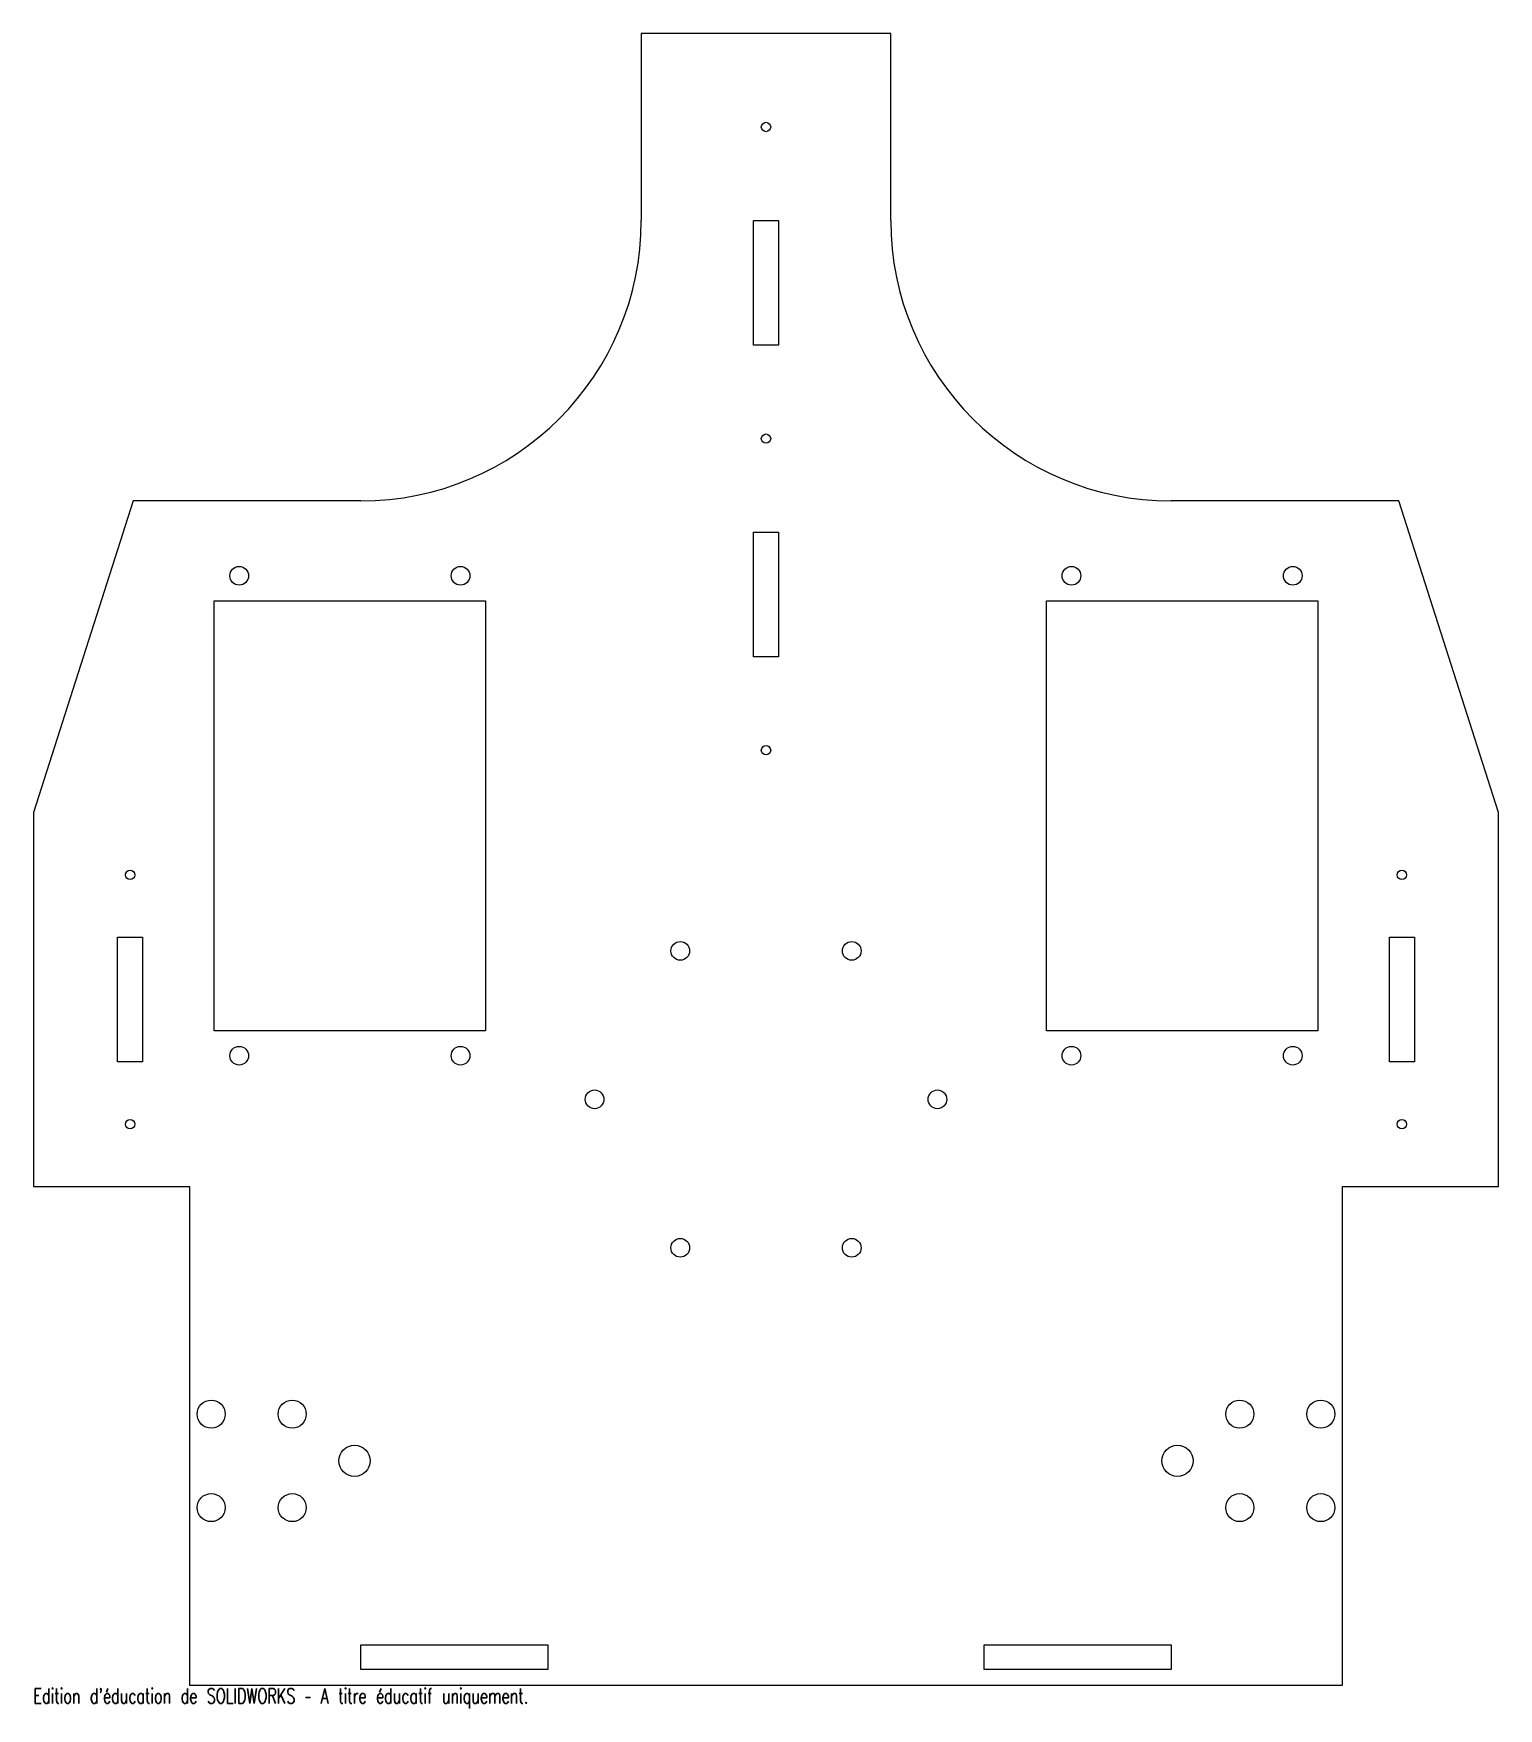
# Model space of a CAD drawing. Header units: millimetres. Extents: x -235 to 235, y -7 to 530.
import ezdxf

# ---------------------------------------------------------------- set-up
doc = ezdxf.new("R2010")
doc.units = ezdxf.units.MM
doc.styles.add('SLDTEXTSTYLE0', font='TXT', dxfattribs={"width": 0.7, "bigfont": 'bigfont'})

msp = doc.modelspace()

# ---------------------------------------------------------------- linework, layer by layer
at = {"color": 7, "linetype": 'Continuous', "lineweight": 15}
for p, q in [((40, 530), (-40, 530)), ((-40, 530), (-40, 470)), ((40, 470), (40, 530)), ((-4, 430), (-4, 470)), ((-4, 470), (4, 470)), ((4, 470), (4, 430)), ((4, 430), (-4, 430)), ((-203, 380), (-235, 280)), ((-130, 380), (-203, 380)), ((203, 380), (130, 380)), ((235, 280), (203, 380)), ((-4, 330), (-4, 370)), ((-4, 370), (4, 370)), ((4, 370), (4, 330)), ((-177, 210), (-177, 348)), ((-177, 348), (-90, 348)), ((-90, 348), (-90, 210)), ((90, 210), (90, 348)), ((90, 348), (177, 348)), ((177, 348), (177, 210)), ((4, 330), (-4, 330)), ((-235, 280), (-235, 160)), ((235, 160), (235, 280)), ((-208, 200), (-208, 240)), ((-208, 240), (-200, 240)), ((-200, 240), (-200, 200)), ((200, 200), (200, 240)), ((200, 240), (208, 240)), ((208, 240), (208, 200)), ((-90, 210), (-177, 210)), ((177, 210), (90, 210)), ((-200, 200), (-208, 200)), ((208, 200), (200, 200)), ((-235, 160), (-185, 160)), ((-185, 160), (-185, 0)), ((185, 0), (185, 160)), ((185, 160), (235, 160)), ((-130, 5), (-130, 13)), ((-130, 13), (-70, 13)), ((-70, 13), (-70, 5)), ((70, 5), (70, 13)), ((70, 13), (130, 13)), ((130, 13), (130, 5)), ((-185, 0), (185, 0)), ((-70, 5), (-130, 5)), ((130, 5), (70, 5))]:
    msp.add_line(p, q, dxfattribs=at)
for centre, radius in [((0, 500), 1.5), ((0, 400), 1.5), ((-169, 356), 3), ((-98, 356), 3), ((98, 356), 3), ((169, 356), 3), ((0, 300), 1.5), ((-204, 260), 1.5), ((204, 260), 1.5), ((-27.5, 235.63), 3), ((27.5, 235.63), 3), ((-169, 202), 3), ((-98, 202), 3), ((98, 202), 3), ((169, 202), 3), ((-55, 188), 3), ((55, 188), 3), ((-204, 180), 1.5), ((204, 180), 1.5), ((-27.5, 140.37), 3), ((27.5, 140.37), 3), ((-178, 87), 4.5), ((-152, 87), 4.5), ((152, 87), 4.5), ((178, 87), 4.5), ((-132, 72), 5), ((132, 72), 5), ((-178, 57), 4.5), ((-152, 57), 4.5), ((152, 57), 4.5), ((178, 57), 4.5)]:
    msp.add_circle(centre, radius, dxfattribs=at)
for centre, start, end in [((-130, 470), 270, 0), ((130, 470), 180, 270)]:
    msp.add_arc(centre, 90, start, end, dxfattribs=at)

# ---------------------------------------------------------------- texts
at = {"color": 7, "linetype": 'Continuous', "insert": (-235, -1.02), "char_height": 4.8336, "attachment_point": 1, "style": 'SLDTEXTSTYLE0'}
msp.add_mtext("Edition d'éducation de SOLIDWORKS – A titre éducatif uniquement.", dxfattribs=at)

doc.saveas('drawing.dxf')
